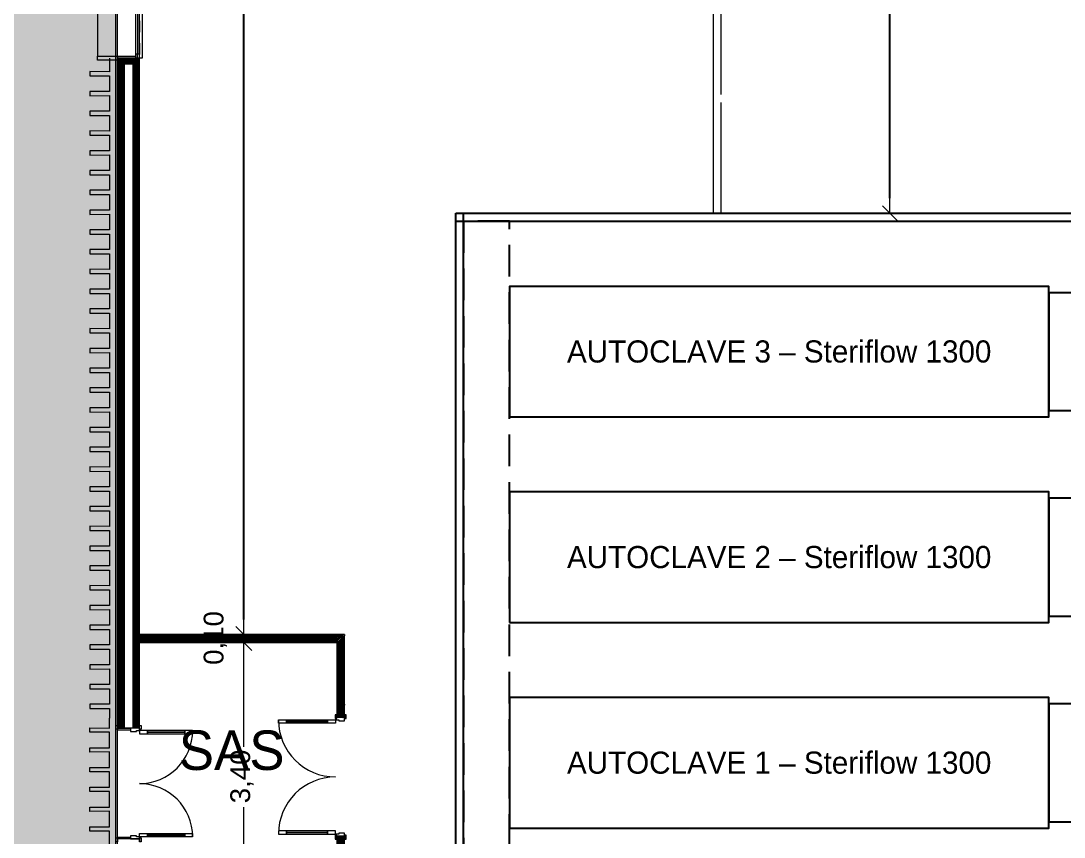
# Model space of a CAD drawing. Header units: millimetres. Extents: x 141848 to 1648660, y -821378 to -151356.
# Drawn here: x 218005 to 231203, y -205996 to -195673 of the extents above; entities that cross this region are included whole.
import ezdxf

# ---------------------------------------------------------------- set-up
doc = ezdxf.new("R2010")
doc.units = ezdxf.units.MM
doc.header["$MEASUREMENT"] = 0
for name, pattern in [('DASHED', [600, 400, -200]), ('Traits', [282.222223, 141.111112, -141.111112]), ('Wipeout_Contour', [1000, 0, -1000])]:
    doc.linetypes.add(name, pattern=pattern)
for name, color, linetype in [('Cotations - 1_100', 7, 'Continuous'), ('Equipement - Autoclaves', 6, 'Continuous'), ('Fenêtres ARCHICAD', 7, 'Continuous'), ('Hachure', 7, 'Continuous'), ('Nouveau_0', 7, 'Continuous'), ('Portes ARCHICAD', 7, 'Continuous'), ('Sols_ Dalles', 7, 'Continuous'), ('Structure - Murs extérieurs', 7, 'Continuous')]:
    doc.layers.add(name, color=color, linetype=linetype)
doc.styles.add('STYLE_GENERE_1', font='')
doc.styles.add('STYLE_GENERE_2', font='')
doc.styles.get('STYLE_GENERE_1').set_extended_font_data('Agency FB')
doc.styles.get('STYLE_GENERE_2').set_extended_font_data('Arial')
doc.dimstyles.new('STYLE_GENERE__1', dxfattribs={"dimtxt": 250, "dimasz": 190, "dimexe": 1.25, "dimexo": 0.625, "dimgap": 0, "dimtad": 1, "dimlfac": 0.001, "dimtxsty": 'STYLE_GENERE_2', "dimblk": 'ARROWHEAD_6', "dimblk1": 'ARROWHEAD_6', "dimblk2": 'ARROWHEAD_6', "dimcen": 2.5, "dimse1": 1, "dimse2": 1, "dimclrd": 7, "dimclre": 7, "dimclrt": 7, "dimazin": 3, "dimtfac": 1, "dimtmove": 0, "dimatfit": 3})
doc.dimstyles.new('STYLE_GENERE__4', dxfattribs={"dimtxt": 250, "dimasz": 190, "dimexe": 1.25, "dimexo": 0.625, "dimgap": 0, "dimtad": 1, "dimlfac": 0.001, "dimtxsty": 'STYLE_GENERE_2', "dimblk": 'ARROWHEAD_6', "dimblk1": 'ARROWHEAD_6', "dimblk2": 'ARROWHEAD_6', "dimcen": 2.5, "dimse1": 1, "dimse2": 1, "dimclrd": 7, "dimclre": 7, "dimclrt": 7, "dimazin": 3, "dimtfac": 1, "dimtmove": 0, "dimatfit": 3})
pattern_1 = [(45, (0, 175), (-55.68466, 55.68466), [0, -52.5, 0, -78.75]), (110, (175, 175), (74.000794, 26.934086), [0, -38.5, 0, -66.5])]
pattern_2 = [(45, (0, 0), (-7.0710678, 7.0710678), [])]
pattern_3 = [(45, (0, 175), (-55.68466, 55.68466), [0, -52.5, 0, -78.75]), (110, (175, 175), (74.000794, 26.934086), [0, -38.5, 0, -66.5])]
pattern_4 = [(45, (0, 0), (-7.0710678, 7.0710678), [])]

# ---------------------------------------------------------------- blocks, each defined once
blk = doc.blocks.new('Mur_119_1', base_point=(222086, -203449))
at = {"color": 254, "linetype": 'Wipeout_Contour', "lineweight": 0, "ltscale": 903557.46}
blk.add_wipeout([(222001, -203534), (222016, -203534), (222016, -203519)], dxfattribs=at).dxf.layer = 'Structure - Murs extérieurs'
at = {"color": 254, "linetype": 'Wipeout_Contour', "lineweight": 0, "ltscale": 903573.17912}
blk.add_wipeout([(222086, -203449), (222101, -203449), (222101, -203434)], dxfattribs=at).dxf.layer = 'Structure - Murs extérieurs'
at = {"layer": 'Structure - Murs extérieurs', "linetype": 'Continuous', "lineweight": 5, "true_color": 0x5f5f5f}
h = blk.add_hatch(dxfattribs=at)
h.set_pattern_fill('Enduit_0001', color=251, style=0, pattern_type=2)
h.set_pattern_definition(pattern_1)
h.paths.add_polyline_path([(222001, -203534), (222016, -203534), (222016, -203519)])
h = blk.add_hatch(dxfattribs=at)
h.set_pattern_fill('Enduit_0001', color=251, style=0, pattern_type=2)
h.set_pattern_definition(pattern_1)
h.paths.add_polyline_path([(222086, -203449), (222101, -203449), (222101, -203434)])
at = {"color": 254, "linetype": 'Wipeout_Contour', "lineweight": 0, "ltscale": 903604.163351}
blk.add_wipeout([(222016, -203519), (222086, -203519), (222086, -203449)], dxfattribs=at).dxf.layer = 'Structure - Murs extérieurs'
at = {"layer": 'Structure - Murs extérieurs', "linetype": 'Continuous', "lineweight": 5, "true_color": 0x5f5f5f}
h = blk.add_hatch(dxfattribs=at)
h.set_pattern_fill('Briques_terre_cuite__int_97', color=251, style=0, pattern_type=2)
h.set_pattern_definition(pattern_2)
h.paths.add_polyline_path([(222016, -203519), (222086, -203519), (222086, -203449)])
at = {"color": 254, "linetype": 'Wipeout_Contour', "lineweight": 0, "ltscale": 903536.328139}
blk.add_wipeout([(222001, -203534), (222016, -203519), (222001, -203519)], dxfattribs=at).dxf.layer = 'Structure - Murs extérieurs'
at = {"color": 254, "linetype": 'Wipeout_Contour', "lineweight": 0, "ltscale": 903552.048191}
blk.add_wipeout([(222086, -203449), (222101, -203434), (222086, -203434)], dxfattribs=at).dxf.layer = 'Structure - Murs extérieurs'
at = {"layer": 'Structure - Murs extérieurs', "linetype": 'Continuous', "lineweight": 5, "true_color": 0x5f5f5f}
h = blk.add_hatch(dxfattribs=at)
h.set_pattern_fill('Enduit_0001', color=251, style=0, pattern_type=2)
h.set_pattern_definition(pattern_1)
h.paths.add_polyline_path([(222001, -203534), (222016, -203519), (222001, -203519)])
h = blk.add_hatch(dxfattribs=at)
h.set_pattern_fill('Enduit_0001', color=251, style=0, pattern_type=2)
h.set_pattern_definition(pattern_1)
h.paths.add_polyline_path([(222086, -203449), (222101, -203434), (222086, -203434)])
at = {"color": 254, "linetype": 'Wipeout_Contour', "lineweight": 0, "ltscale": 1200932.911147056}
blk.add_wipeout([(222086, -203434), (219506, -203434), (219506, -203449), (222086, -203449)], dxfattribs=at).dxf.layer = 'Structure - Murs extérieurs'
at = {"color": 254, "linetype": 'Wipeout_Contour', "lineweight": 0, "ltscale": 1201038.007525593}
blk.add_wipeout([(222001, -203519), (219506, -203519), (219506, -203534), (222001, -203534)], dxfattribs=at).dxf.layer = 'Structure - Murs extérieurs'
at = {"layer": 'Structure - Murs extérieurs', "linetype": 'Continuous', "lineweight": 5, "true_color": 0x5f5f5f}
h = blk.add_hatch(dxfattribs=at)
h.set_pattern_fill('Enduit_0001', color=251, style=0, pattern_type=2)
h.set_pattern_definition(pattern_1)
h.paths.add_polyline_path([(222086, -203434), (219506, -203434), (219506, -203449), (222086, -203449)])
h = blk.add_hatch(dxfattribs=at)
h.set_pattern_fill('Enduit_0001', color=251, style=0, pattern_type=2)
h.set_pattern_definition(pattern_1)
h.paths.add_polyline_path([(222001, -203519), (219506, -203519), (219506, -203534), (222001, -203534)])
at = {"color": 254, "linetype": 'Wipeout_Contour', "lineweight": 0, "ltscale": 903505.324141}
blk.add_wipeout([(222016, -203519), (222086, -203449), (222016, -203449)], dxfattribs=at).dxf.layer = 'Structure - Murs extérieurs'
at = {"layer": 'Structure - Murs extérieurs', "linetype": 'Continuous', "lineweight": 5, "true_color": 0x5f5f5f}
h = blk.add_hatch(dxfattribs=at)
h.set_pattern_fill('Briques_terre_cuite__int_97', color=251, style=0, pattern_type=2)
h.set_pattern_definition(pattern_2)
h.paths.add_polyline_path([(222016, -203519), (222086, -203449), (222016, -203449)])
at = {"layer": 'Structure - Murs extérieurs', "color": 7, "linetype": 'Continuous', "lineweight": 5}
blk.add_line((222086, -203519), (222086, -203449), dxfattribs=at)
at = {"layer": 'Structure - Murs extérieurs', "color": 7, "linetype": 'Continuous', "lineweight": 5, "flags": 128}
blk.add_lwpolyline([(222101, -203434), (222101, -203449)], dxfattribs=at)
at = {"color": 254, "linetype": 'Wipeout_Contour', "lineweight": 0, "ltscale": 1200944.900988384}
blk.add_wipeout([(222016, -203449), (219506, -203449), (219506, -203519), (222016, -203519)], dxfattribs=at).dxf.layer = 'Structure - Murs extérieurs'
at = {"layer": 'Structure - Murs extérieurs', "linetype": 'Continuous', "lineweight": 5, "true_color": 0x5f5f5f}
h = blk.add_hatch(dxfattribs=at)
h.set_pattern_fill('Briques_terre_cuite__int_97', color=251, style=0, pattern_type=2)
h.set_pattern_definition(pattern_2)
h.paths.add_polyline_path([(222016, -203449), (219506, -203449), (219506, -203519), (222016, -203519)])
at = {"layer": 'Structure - Murs extérieurs', "color": 7, "linetype": 'Continuous', "lineweight": 5}
for p, q in [((222016, -203449), (219506, -203449)), ((219506, -203519), (222016, -203519)), ((222086, -203449), (222016, -203449)), ((222016, -203534), (222016, -203519))]:
    blk.add_line(p, q, dxfattribs=at)
at = {"layer": 'Structure - Murs extérieurs', "color": 7, "linetype": 'Continuous', "lineweight": 5, "flags": 128}
for points in [[(222101, -203434), (219506, -203434)], [(219506, -203534), (222001, -203534)]]:
    blk.add_lwpolyline(points, dxfattribs=at)
blk = doc.blocks.new('Porte double 25_6')
at = {"layer": 'Portes ARCHICAD', "color": 7, "linetype": 'Continuous', "lineweight": 5}
for p, q in [((-722, 722), (-722, 622)), ((-682, 722), (-722, 722)), ((-682, 622), (-682, 722)), ((682, 622), (682, 722)), ((682, 722), (722, 722)), ((722, 722), (722, 622)), ((-722, 622), (-682, 622)), ((-702, 622), (-702, 100)), ((722, 622), (682, 622)), ((702, 622), (702, 100)), ((-737, 4), (-787, 4)), ((-787, 4), (-787, -15)), ((-722, 0), (-750, 0)), ((-750, 0), (-750, -115)), ((-737, -15), (-737, 4)), ((-682, 100), (-722, 100)), ((-722, 100), (-722, 0)), ((-722, -40), (-722, 0)), ((-722, 0), (-682, 0)), ((-682, 0), (-682, 100)), ((682, 0), (682, 100)), ((682, 100), (722, 100)), ((722, 0), (682, 0)), ((722, 100), (722, 0)), ((750, 0), (722, 0)), ((722, 0), (722, -40)), ((787, 4), (737, 4)), ((737, 4), (737, -15)), ((750, -115), (750, 0)), ((787, -15), (787, 4)), ((-787, -15), (-737, -15)), ((-750, -15), (-787, -15)), ((-750, -15), (-787, -15)), ((-737, -115), (-787, -115)), ((-787, -115), (-787, -134)), ((-750, -115), (-787, -115)), ((-750, -115), (-787, -115)), ((-750, -30), (-750, -15)), ((-750, -30), (-750, -15)), ((-750, -100), (-750, -30)), ((-750, -100), (-750, -30)), ((-750, -115), (-750, -100)), ((-750, -115), (-750, -100)), ((-750, -115), (-710, -115)), ((-737, -134), (-737, -115)), ((-710, -40), (-722, -40)), ((-710, -115), (-710, -40)), ((722, -40), (710, -40)), ((710, -40), (710, -115)), ((710, -115), (750, -115)), ((737, -15), (787, -15)), ((787, -115), (737, -115)), ((737, -115), (737, -134)), ((750, -30), (750, -15)), ((750, -30), (750, -15)), ((750, -15), (787, -15)), ((750, -15), (787, -15)), ((750, -100), (750, -30)), ((750, -100), (750, -30)), ((750, -115), (750, -100)), ((750, -115), (750, -100)), ((750, -115), (787, -115)), ((750, -115), (787, -115)), ((787, -134), (787, -115)), ((-787, -134), (-737, -134)), ((737, -134), (787, -134))]:
    blk.add_line(p, q, dxfattribs=at)
at = {"layer": 'Portes ARCHICAD', "color": 7, "linetype": 'Continuous', "lineweight": 5, "flags": 128}
for points in [[(-722, 622), (-722, 100), (-702, 100), (-702, 622)], [(-702, 622), (-702, 100), (-682, 100), (-682, 622)], [(702, 622), (702, 100), (682, 100), (682, 622)], [(722, 622), (722, 100), (702, 100), (702, 622)]]:
    blk.add_lwpolyline(points, close=True, dxfattribs=at)
at = {"layer": 'Portes ARCHICAD', "color": 7, "linetype": 'Continuous', "lineweight": 5}
for centre, start, end in [((-722, 0), 0, 90), ((722, 0), 90, 180)]:
    blk.add_arc(centre, 722, start, end, dxfattribs=at)
blk = doc.blocks.new('Mur_121_1', base_point=(222086, -207021))
at = {"color": 254, "linetype": 'Wipeout_Contour', "lineweight": 0, "ltscale": 1206171.474469902}
blk.add_wipeout([(222086, -204485), (222101, -204485), (222101, -203449), (222086, -203449)], dxfattribs=at).dxf.layer = 'Structure - Murs extérieurs'
at = {"color": 254, "linetype": 'Wipeout_Contour', "lineweight": 0, "ltscale": 1206035.946293775}
blk.add_wipeout([(222001, -203534), (222001, -204485), (222016, -204485), (222016, -203534)], dxfattribs=at).dxf.layer = 'Structure - Murs extérieurs'
at = {"color": 254, "linetype": 'Wipeout_Contour', "lineweight": 0, "ltscale": 1212690.574585266}
blk.add_wipeout([(222001, -206936), (222016, -206936), (222016, -205985), (222001, -205985)], dxfattribs=at).dxf.layer = 'Structure - Murs extérieurs'
at = {"color": 254, "linetype": 'Wipeout_Contour', "lineweight": 0, "ltscale": 1213055.47515418}
blk.add_wipeout([(222086, -205985), (222086, -207021), (222101, -207021), (222101, -205985)], dxfattribs=at).dxf.layer = 'Structure - Murs extérieurs'
at = {"layer": 'Structure - Murs extérieurs', "linetype": 'Continuous', "lineweight": 5, "true_color": 0x5f5f5f}
h = blk.add_hatch(dxfattribs=at)
h.set_pattern_fill('Enduit_0001', color=251, style=0, pattern_type=2)
h.set_pattern_definition(pattern_1)
h.paths.add_polyline_path([(222086, -204485), (222101, -204485), (222101, -203449), (222086, -203449)])
h = blk.add_hatch(dxfattribs=at)
h.set_pattern_fill('Enduit_0001', color=251, style=0, pattern_type=2)
h.set_pattern_definition(pattern_1)
h.paths.add_polyline_path([(222001, -203534), (222001, -204485), (222016, -204485), (222016, -203534)])
h = blk.add_hatch(dxfattribs=at)
h.set_pattern_fill('Enduit_0001', color=251, style=0, pattern_type=2)
h.set_pattern_definition(pattern_1)
h.paths.add_polyline_path([(222001, -206936), (222016, -206936), (222016, -205985), (222001, -205985)])
h = blk.add_hatch(dxfattribs=at)
h.set_pattern_fill('Enduit_0001', color=251, style=0, pattern_type=2)
h.set_pattern_definition(pattern_1)
h.paths.add_polyline_path([(222086, -205985), (222086, -207021), (222101, -207021), (222101, -205985)])
at = {"color": 254, "linetype": 'Wipeout_Contour', "lineweight": 0, "ltscale": 1206140.860014736}
blk.add_wipeout([(222016, -204485), (222086, -204485), (222086, -203519), (222016, -203519)], dxfattribs=at).dxf.layer = 'Structure - Murs extérieurs'
at = {"color": 254, "linetype": 'Wipeout_Contour', "lineweight": 0, "ltscale": 1212835.525588944}
blk.add_wipeout([(222016, -205985), (222016, -206951), (222086, -206951), (222086, -205985)], dxfattribs=at).dxf.layer = 'Structure - Murs extérieurs'
at = {"layer": 'Structure - Murs extérieurs', "linetype": 'Continuous', "lineweight": 5, "true_color": 0x5f5f5f}
h = blk.add_hatch(dxfattribs=at)
h.set_pattern_fill('Briques_terre_cuite__int_97', color=251, style=0, pattern_type=2)
h.set_pattern_definition(pattern_2)
h.paths.add_polyline_path([(222016, -204485), (222086, -204485), (222086, -203519), (222016, -203519)])
h = blk.add_hatch(dxfattribs=at)
h.set_pattern_fill('Briques_terre_cuite__int_97', color=251, style=0, pattern_type=2)
h.set_pattern_definition(pattern_2)
h.paths.add_polyline_path([(222016, -205985), (222016, -206951), (222086, -206951), (222086, -205985)])
at = {"layer": 'Structure - Murs extérieurs', "color": 7, "linetype": 'Continuous', "lineweight": 5}
for p, q in [((222016, -203534), (222016, -203519)), ((222086, -203519), (222086, -203449)), ((222086, -204485), (222086, -203519)), ((222016, -203534), (222016, -204485)), ((222001, -204485), (222001, -204448)), ((222101, -204485), (222101, -204448)), ((222016, -204485), (222001, -204485)), ((222086, -204485), (222016, -204485)), ((222101, -204485), (222086, -204485)), ((222001, -205985), (222001, -206022)), ((222016, -205985), (222001, -205985)), ((222016, -205985), (222016, -206936)), ((222086, -205985), (222016, -205985)), ((222086, -206951), (222086, -205985)), ((222101, -205985), (222086, -205985)), ((222101, -205985), (222101, -206022)), ((222016, -206951), (222016, -206936)), ((222086, -207021), (222086, -206951))]:
    blk.add_line(p, q, dxfattribs=at)
at = {"layer": 'Structure - Murs extérieurs', "color": 7, "linetype": 'Continuous', "lineweight": 5, "flags": 128}
for points in [[(222101, -204485), (222101, -203449)], [(222001, -203534), (222001, -204485)], [(222001, -205985), (222001, -206936)], [(222101, -207021), (222101, -205985)]]:
    blk.add_lwpolyline(points, dxfattribs=at)
at = {"layer": 'Portes ARCHICAD', "color": 7, "linetype": 'Continuous', "lineweight": 5, "zscale": 1000, "rotation": 90}
blk.add_blockref('Porte double 25_6', (221986, -205235), dxfattribs=at)
blk = doc.blocks.new('Tôle profilée 25')
at = {"color": 7, "linetype": 'Continuous', "lineweight": 5}
for p, q in [((0, 8347.3), (0, 8176.5)), ((-250, 8177.5), (-250, 8150)), ((0, 8176.5), (-250, 8177.5)), ((-250, 8150), (-250, 8122.5)), ((-250, 8122.5), (0, 8123.5)), ((0, 8123.5), (0, 7926.5)), ((-250, 7927.5), (-250, 7900)), ((0, 7926.5), (-250, 7927.5)), ((-250, 7900), (-250, 7872.5)), ((-250, 7872.5), (0, 7873.5)), ((0, 7873.5), (0, 7676.5)), ((-250, 7677.5), (-250, 7650)), ((0, 7676.5), (-250, 7677.5)), ((-250, 7650), (-250, 7622.5)), ((-250, 7622.5), (0, 7623.5)), ((0, 7623.5), (0, 7426.5)), ((-250, 7427.5), (-250, 7400)), ((0, 7426.5), (-250, 7427.5)), ((-250, 7400), (-250, 7372.5)), ((-250, 7372.5), (0, 7373.5)), ((0, 7373.5), (0, 7176.5)), ((-250, 7177.5), (-250, 7150)), ((0, 7176.5), (-250, 7177.5)), ((-250, 7150), (-250, 7122.5)), ((-250, 7122.5), (0, 7123.5)), ((0, 7123.5), (0, 6926.5)), ((-250, 6927.5), (-250, 6900)), ((0, 6926.5), (-250, 6927.5)), ((-250, 6900), (-250, 6872.5)), ((-250, 6872.5), (0, 6873.5)), ((0, 6873.5), (0, 6676.5)), ((-250, 6677.5), (-250, 6650)), ((0, 6676.5), (-250, 6677.5)), ((-250, 6650), (-250, 6622.5)), ((-250, 6622.5), (0, 6623.5)), ((0, 6623.5), (0, 6426.5)), ((-250, 6427.5), (-250, 6400)), ((0, 6426.5), (-250, 6427.5)), ((-250, 6400), (-250, 6372.5)), ((-250, 6372.5), (0, 6373.5)), ((0, 6373.5), (0, 6176.5)), ((-250, 6177.5), (-250, 6150)), ((0, 6176.5), (-250, 6177.5)), ((-250, 6150), (-250, 6122.5)), ((-250, 6122.5), (0, 6123.5)), ((0, 6123.5), (0, 5926.5)), ((-250, 5927.5), (-250, 5900)), ((0, 5926.5), (-250, 5927.5)), ((-250, 5900), (-250, 5872.5)), ((-250, 5872.5), (0, 5873.5)), ((0, 5873.5), (0, 5676.5)), ((-250, 5677.5), (-250, 5650)), ((0, 5676.5), (-250, 5677.5)), ((-250, 5650), (-250, 5622.5)), ((-250, 5622.5), (0, 5623.5)), ((0, 5623.5), (0, 5426.5)), ((-250, 5427.5), (-250, 5400)), ((0, 5426.5), (-250, 5427.5)), ((-250, 5400), (-250, 5372.5)), ((-250, 5372.5), (0, 5373.5)), ((0, 5373.5), (0, 5176.5)), ((-250, 5177.5), (-250, 5150)), ((0, 5176.5), (-250, 5177.5)), ((-250, 5150), (-250, 5122.5)), ((-250, 5122.5), (0, 5123.5)), ((0, 5123.5), (0, 4926.5)), ((-250, 4927.5), (-250, 4900)), ((0, 4926.5), (-250, 4927.5)), ((-250, 4900), (-250, 4872.5)), ((-250, 4872.5), (0, 4873.5)), ((0, 4873.5), (0, 4676.5)), ((-250, 4677.5), (-250, 4650)), ((0, 4676.5), (-250, 4677.5)), ((-250, 4650), (-250, 4622.5)), ((-250, 4622.5), (0, 4623.5)), ((0, 4623.5), (0, 4426.5)), ((-250, 4427.5), (-250, 4400)), ((0, 4426.5), (-250, 4427.5)), ((-250, 4400), (-250, 4372.5)), ((-250, 4372.5), (0, 4373.5)), ((0, 4373.5), (0, 4176.5)), ((-250, 4177.5), (-250, 4150)), ((0, 4176.5), (-250, 4177.5)), ((-250, 4150), (-250, 4122.5)), ((-250, 4122.5), (0, 4123.5)), ((0, 4123.5), (0, 3926.5)), ((-250, 3927.5), (-250, 3900)), ((0, 3926.5), (-250, 3927.5)), ((-250, 3900), (-250, 3872.5)), ((-250, 3872.5), (0, 3873.5)), ((0, 3873.5), (0, 3676.5)), ((-250, 3677.5), (-250, 3650)), ((0, 3676.5), (-250, 3677.5)), ((-250, 3650), (-250, 3622.5)), ((-250, 3622.5), (0, 3623.5)), ((0, 3623.5), (0, 3426.5)), ((-250, 3427.5), (-250, 3400)), ((0, 3426.5), (-250, 3427.5)), ((-250, 3400), (-250, 3372.5)), ((-250, 3372.5), (0, 3373.5)), ((0, 3373.5), (0, 3176.5)), ((-250, 3177.5), (-250, 3150)), ((0, 3176.5), (-250, 3177.5)), ((-250, 3150), (-250, 3122.5)), ((-250, 3122.5), (0, 3123.5)), ((0, 3123.5), (0, 2926.5)), ((-250, 2927.5), (-250, 2900)), ((0, 2926.5), (-250, 2927.5)), ((-250, 2900), (-250, 2872.5)), ((-250, 2872.5), (0, 2873.5)), ((0, 2873.5), (0, 2676.5)), ((-250, 2677.5), (-250, 2650)), ((0, 2676.5), (-250, 2677.5)), ((-250, 2650), (-250, 2622.5)), ((-250, 2622.5), (0, 2623.5)), ((0, 2623.5), (0, 2426.5)), ((-250, 2427.5), (-250, 2400)), ((0, 2426.5), (-250, 2427.5)), ((-250, 2400), (-250, 2372.5)), ((-250, 2372.5), (0, 2373.5)), ((0, 2373.5), (0, 2176.5)), ((-250, 2177.5), (-250, 2150)), ((0, 2176.5), (-250, 2177.5)), ((-250, 2150), (-250, 2122.5)), ((-250, 2122.5), (0, 2123.5)), ((0, 2123.5), (0, 1926.5)), ((-250, 1927.5), (-250, 1900)), ((0, 1926.5), (-250, 1927.5)), ((-250, 1900), (-250, 1872.5)), ((-250, 1872.5), (0, 1873.5)), ((0, 1873.5), (0, 1676.5)), ((-250, 1677.5), (-250, 1650)), ((0, 1676.5), (-250, 1677.5)), ((-250, 1650), (-250, 1622.5)), ((-250, 1622.5), (0, 1623.5)), ((0, 1623.5), (0, 1426.5)), ((-250, 1427.5), (-250, 1400)), ((0, 1426.5), (-250, 1427.5)), ((-250, 1400), (-250, 1372.5)), ((-250, 1372.5), (0, 1373.5)), ((0, 1373.5), (0, 1176.5)), ((-250, 1177.5), (-250, 1150)), ((0, 1176.5), (-250, 1177.5)), ((-250, 1150), (-250, 1122.5)), ((-250, 1122.5), (0, 1123.5)), ((0, 1123.5), (0, 926.5)), ((-250, 927.5), (-250, 900)), ((0, 926.5), (-250, 927.5)), ((-250, 900), (-250, 872.5)), ((-250, 872.5), (0, 873.5)), ((0, 873.5), (0, 676.5)), ((-250, 677.5), (-250, 650)), ((0, 676.5), (-250, 677.5)), ((-250, 650), (-250, 622.5)), ((-250, 622.5), (0, 623.5)), ((0, 623.5), (0, 426.5)), ((-250, 427.5), (-250, 400)), ((0, 426.5), (-250, 427.5)), ((-250, 400), (-250, 372.5)), ((-250, 372.5), (0, 373.5)), ((0, 373.5), (0, 176.5)), ((-250, 177.5), (-250, 150)), ((0, 176.5), (-250, 177.5)), ((-250, 150), (-250, 122.5)), ((-250, 122.5), (0, 123.5)), ((0, 123.5), (0, 0))]:
    blk.add_line(p, q, dxfattribs=at)
blk = doc.blocks.new('Tôle profilée 25_42')
at = {"color": 7, "linetype": 'Continuous', "lineweight": 5}
for p, q in [((-250, 1652.7), (-250, 1650)), ((-250, 1650), (-250, 1622.5)), ((-250, 1622.5), (0, 1623.5)), ((0, 1623.5), (0, 1426.5)), ((-250, 1427.5), (-250, 1400)), ((0, 1426.5), (-250, 1427.5)), ((-250, 1400), (-250, 1372.5)), ((-250, 1372.5), (0, 1373.5)), ((0, 1373.5), (0, 1176.5)), ((-250, 1177.5), (-250, 1150)), ((0, 1176.5), (-250, 1177.5)), ((-250, 1150), (-250, 1122.5)), ((-250, 1122.5), (0, 1123.5)), ((0, 1123.5), (0, 926.5)), ((-250, 927.5), (-250, 900)), ((0, 926.5), (-250, 927.5)), ((-250, 900), (-250, 872.5)), ((-250, 872.5), (0, 873.5)), ((0, 873.5), (0, 676.5)), ((-250, 677.5), (-250, 650)), ((0, 676.5), (-250, 677.5)), ((-250, 650), (-250, 622.5)), ((-250, 622.5), (0, 623.5)), ((0, 623.5), (0, 426.5)), ((-250, 427.5), (-250, 400)), ((0, 426.5), (-250, 427.5)), ((-250, 400), (-250, 372.5)), ((-250, 372.5), (0, 373.5)), ((0, 373.5), (0, 176.5)), ((-250, 177.5), (-250, 150)), ((0, 176.5), (-250, 177.5)), ((-250, 150), (-250, 122.5)), ((-250, 122.5), (0, 123.5)), ((0, 123.5), (0, 0))]:
    blk.add_line(p, q, dxfattribs=at)
blk = doc.blocks.new('*D469')
at = {"layer": 'Cotations - 1_100', "color": 7, "linetype": 'Continuous', "lineweight": 5}
for p, q in [((218926, -177833), (218926, -177458)), ((219506, -177833), (219506, -177458)), ((219026, -177546), (218826, -177746)), ((218926, -177646), (219506, -177646)), ((219606, -177546), (219406, -177746))]:
    blk.add_line(p, q, dxfattribs=at)
blk = doc.blocks.new('ARROWHEAD_6')
at = {"color": 0, "linetype": 'Continuous', "lineweight": 0}
for p, q in [((0, 0), (-1, 0)), ((-0.5, -0.5), (0.5, 0.5))]:
    blk.add_line(p, q, dxfattribs=at)
blk = doc.blocks.new('*D581')
at = {"layer": 'Cotations - 1_100', "color": 7, "linetype": 'Continuous', "lineweight": 5}
for p, q in [((220926, -203634), (220726, -203434)), ((221014, -203534), (220639, -203534)), ((220826, -204853), (220826, -203534)), ((220826, -206936), (220826, -205617)), ((221014, -206936), (220639, -206936)), ((220726, -206836), (220926, -207036))]:
    blk.add_line(p, q, dxfattribs=at)
at = {"layer": 'Cotations - 1_100', "color": 7, "lineweight": 5, "char_height": 250, "attachment_point": 7, "rotation": 90, "style": 'STYLE_GENERE_2'}
for s, insert in [('\\A1;{\\pql;\\fArial|b0|i0|c0|p38;0,10}', (220614, -203817)), ('\\A1;{\\pql;\\fArial|b0|i0|c0|p38;3,40}', (220951, -205568))]:
    blk.add_mtext(s, dxfattribs=dict(at, insert=insert))
blk = doc.blocks.new('*D582')
at = {"layer": 'Cotations - 1_100', "color": 7, "linetype": 'Continuous', "lineweight": 5}
for p, q in [((220726, -203334), (220926, -203534)), ((221014, -203434), (220639, -203434)), ((220926, -203634), (220726, -203434)), ((220826, -203534), (220826, -203434)), ((221014, -203534), (220639, -203534))]:
    blk.add_line(p, q, dxfattribs=at)
blk = doc.blocks.new('Fenêtre 25_2')
at = {"layer": 'Fenêtres ARCHICAD', "color": 7, "linetype": 'Continuous', "lineweight": 5}
for p, q in [((-775, 480), (-825, 480)), ((-825, 480), (-825, 230)), ((-775, 480), (775, 480)), ((-775, 230), (-775, 480)), ((825, 480), (775, 480)), ((775, 480), (775, 230)), ((825, 230), (825, 480)), ((-825, 230), (-775, 230)), ((-825, 230), (-800, 230)), ((-825, 230), (-800, 230)), ((-775, 230), (-800, 230)), ((-800, 230), (-800, 0)), ((-800, 215), (-800, 230)), ((-800, 215), (-800, 230)), ((-800, 145), (-800, 215)), ((-800, 145), (-800, 215)), ((-800, 145), (-800, 215)), ((-800, 145), (-800, 215)), ((-775, 0), (-775, 230)), ((800, 230), (775, 230)), ((775, 230), (775, 0)), ((775, 230), (825, 230)), ((800, 0), (800, 230)), ((800, 215), (800, 230)), ((800, 215), (800, 230)), ((800, 230), (825, 230)), ((800, 230), (825, 230)), ((800, 145), (800, 215)), ((800, 145), (800, 215)), ((800, 145), (800, 215)), ((800, 145), (800, 215)), ((-800, 0), (-775, 0)), ((775, 0), (800, 0)), ((-800, -20), (800, -20)), ((-800, -50), (-800, -83)), ((-800, -83), (800, -83)), ((800, -83), (800, -50))]:
    blk.add_line(p, q, dxfattribs=at)
at = {"layer": 'Fenêtres ARCHICAD', "color": 7, "linetype": 'Traits', "lineweight": 5}
blk.add_line((-800, -50), (800, -50), dxfattribs=at)
at = {"color": 254, "linetype": 'Wipeout_Contour', "lineweight": 0, "ltscale": 3003.33026}
blk.add_wipeout([(-750, 0), (-750, -50), (750, -50), (750, 0)], dxfattribs=at).dxf.layer = 'Fenêtres ARCHICAD'
at = {"layer": 'Fenêtres ARCHICAD', "color": 7, "linetype": 'Continuous', "lineweight": 5}
for p, q in [((-800, 35), (-800, 145)), ((-800, 35), (-800, 145)), ((-800, 35), (-800, 145)), ((-800, 35), (-800, 145)), ((800, 35), (800, 145)), ((800, 35), (800, 145)), ((800, 35), (800, 145)), ((800, 35), (800, 145)), ((-800, 0), (-800, 35)), ((-800, 0), (-800, 35)), ((-800, 0), (-750, 0)), ((-800, -35), (-800, 0)), ((-800, -35), (-800, 0)), ((-750, 0), (-750, -50)), ((-750, 0), (750, 0)), ((750, -50), (750, 0)), ((750, 0), (800, 0)), ((800, 0), (800, 35)), ((800, 0), (800, 35)), ((800, -35), (800, 0)), ((800, -35), (800, 0)), ((-800, -50), (-800, -35)), ((-800, -50), (-800, -35)), ((-750, -50), (-800, -50)), ((-750, -25), (750, -25)), ((750, -50), (-750, -50)), ((800, -50), (750, -50)), ((800, -50), (800, -35)), ((800, -50), (800, -35))]:
    blk.add_line(p, q, dxfattribs=at)
blk = doc.blocks.new('Porte double 25')
at = {"layer": 'Portes ARCHICAD', "color": 7, "linetype": 'Continuous', "lineweight": 5}
for p, q in [((-672, 672), (-672, 572)), ((-632, 672), (-672, 672)), ((-632, 572), (-632, 672)), ((632, 572), (632, 672)), ((632, 672), (672, 672)), ((672, 672), (672, 572)), ((-672, 572), (-632, 572)), ((-652, 572), (-652, 100)), ((672, 572), (632, 572)), ((652, 572), (652, 100)), ((-737, 0), (-737, 19)), ((-737, 19), (-687, 19)), ((-687, 0), (-737, 0)), ((-700, 0), (-737, 0)), ((-700, 0), (-737, 0)), ((-672, 0), (-700, 0)), ((-700, 0), (-700, -115)), ((-700, 0), (-700, -15)), ((-700, 0), (-700, -15)), ((-687, 19), (-687, 0)), ((-632, 100), (-672, 100)), ((-672, 100), (-672, 0)), ((-672, -40), (-672, 0)), ((-672, 0), (-632, 0)), ((-632, 0), (-632, 100)), ((632, 0), (632, 100)), ((632, 100), (672, 100)), ((672, 0), (632, 0)), ((672, 100), (672, 0)), ((700, 0), (672, 0)), ((672, 0), (672, -40)), ((687, 19), (737, 19)), ((687, 0), (687, 19)), ((737, 0), (687, 0)), ((700, -115), (700, 0)), ((700, 0), (700, -15)), ((700, 0), (700, -15)), ((700, 0), (737, 0)), ((700, 0), (737, 0)), ((737, 19), (737, 0)), ((-700, -15), (-700, -85)), ((-700, -15), (-700, -85)), ((-700, -85), (-700, -115)), ((-700, -85), (-700, -115)), ((-700, -280), (-700, -115)), ((-700, -115), (-675, -115)), ((-700, -115), (-660, -115)), ((-700, -115), (-700, -195)), ((-700, -115), (-700, -195)), ((-675, -115), (-675, -280)), ((-660, -40), (-672, -40)), ((-660, -115), (-660, -40)), ((672, -40), (660, -40)), ((660, -40), (660, -115)), ((660, -115), (700, -115)), ((675, -280), (675, -115)), ((675, -115), (700, -115)), ((700, -15), (700, -85)), ((700, -15), (700, -85)), ((700, -85), (700, -115)), ((700, -85), (700, -115)), ((700, -115), (700, -280)), ((700, -115), (700, -195)), ((700, -115), (700, -195)), ((-700, -195), (-700, -265)), ((-700, -195), (-700, -265)), ((700, -195), (700, -265)), ((700, -195), (700, -265)), ((-737, -299), (-737, -280)), ((-737, -280), (-687, -280)), ((-700, -280), (-737, -280)), ((-700, -280), (-737, -280)), ((-687, -299), (-737, -299)), ((-700, -265), (-700, -280)), ((-700, -265), (-700, -280)), ((-675, -280), (-700, -280)), ((-687, -280), (-687, -299)), ((700, -280), (675, -280)), ((687, -280), (737, -280)), ((687, -299), (687, -280)), ((737, -299), (687, -299)), ((700, -265), (700, -280)), ((700, -265), (700, -280)), ((700, -280), (737, -280)), ((700, -280), (737, -280)), ((737, -280), (737, -299))]:
    blk.add_line(p, q, dxfattribs=at)
at = {"layer": 'Portes ARCHICAD', "color": 7, "linetype": 'Continuous', "lineweight": 5, "flags": 128}
for points in [[(-672, 572), (-672, 100), (-652, 100), (-652, 572)], [(-652, 572), (-652, 100), (-632, 100), (-632, 572)], [(652, 572), (652, 100), (632, 100), (632, 572)], [(672, 572), (672, 100), (652, 100), (652, 572)]]:
    blk.add_lwpolyline(points, close=True, dxfattribs=at)
at = {"layer": 'Portes ARCHICAD', "color": 7, "linetype": 'Continuous', "lineweight": 5}
for centre, start, end in [((-672, 0), 0, 90), ((672, 0), 90, 180)]:
    blk.add_arc(centre, 672, start, end, dxfattribs=at)
blk = doc.blocks.new('*D1152')
at = {"color": 7}
for p, q in [((219696, -177072), (231101, -177072)), ((232351, -177072), (243756, -177072))]:
    blk.add_line(p, q, dxfattribs=at)
at = {"layer": 'Defpoints'}
for p in [(219506, -177072), (219506, -207204), (243946, -207202)]:
    blk.add_point(p, dxfattribs=at)
at = {"layer": 'Cotations - 1_100', "color": 7, "xscale": 190, "yscale": 190, "rotation": 180}
blk.add_blockref('ARROWHEAD_6', (219506, -177072), dxfattribs=at)
at = {"layer": 'Cotations - 1_100', "color": 7, "xscale": 190, "yscale": 190}
blk.add_blockref('ARROWHEAD_6', (243946, -177072), dxfattribs=at)
at = {"layer": 'Cotations - 1_100', "color": 7, "insert": (231726, -176947), "char_height": 250, "attachment_point": 5, "style": 'STYLE_GENERE_2'}
blk.add_mtext('\\A1;{\\pql;\\fArial|b0|i0|c0|p38;24,44}', dxfattribs=at)
blk = doc.blocks.new('*D1187')
at = {"color": 7}
for p, q in [((220826, -187932), (220826, -173870)), ((220826, -203244), (220826, -189182))]:
    blk.add_line(p, q, dxfattribs=at)
at = {"layer": 'Defpoints'}
for p in [(219506, -173680), (220803, -203434), (220826, -203434)]:
    blk.add_point(p, dxfattribs=at)
at = {"layer": 'Cotations - 1_100', "color": 7, "xscale": 190, "yscale": 190}
for p, rotation in [((220826, -173680), 90), ((220826, -203434), 270)]:
    blk.add_blockref('ARROWHEAD_6', p, dxfattribs=dict(at, rotation=rotation))
at = {"layer": 'Cotations - 1_100', "color": 7, "insert": (220826, -188557), "char_height": 250, "attachment_point": 5, "rotation": 90, "style": 'STYLE_GENERE_2'}
blk.add_mtext('\\A1;{\\pql;\\fArial|b0|i0|c0|p38;29,75}', dxfattribs=at)
blk = doc.blocks.new('*D1230')
at = {"color": 7}
for p, q in [((229000, -191231), (229000, -185796)), ((229000, -197916), (229000, -192481))]:
    blk.add_line(p, q, dxfattribs=at)
at = {"layer": 'Defpoints'}
for p in [(229000, -185606), (229000, -198106), (229000, -198106)]:
    blk.add_point(p, dxfattribs=at)
at = {"layer": 'Cotations - 1_100', "color": 7, "xscale": 190, "yscale": 190}
for p, rotation in [((229000, -185606), 90), ((229000, -198106), 270)]:
    blk.add_blockref('ARROWHEAD_6', p, dxfattribs=dict(at, rotation=rotation))
at = {"layer": 'Cotations - 1_100', "color": 7, "insert": (228875, -191856), "char_height": 250, "attachment_point": 5, "rotation": 90, "style": 'STYLE_GENERE_2'}
blk.add_mtext('\\A1;{\\pql;\\fArial|b0|i0|c0|p38;12,50}', dxfattribs=at)

msp = doc.modelspace()

# ---------------------------------------------------------------- hatches: boundary and pattern name
at = {"layer": 'Sols_ Dalles', "linetype": 'Continuous', "lineweight": 0, "true_color": 0x2e271c}
msp.add_hatch(color=250, dxfattribs=at).paths.add_polyline_path([(161503.433, -171995.57), (161503.433, -230015.57), (161503.433, -260810.571), (196775.042, -260810.571), (196775.042, -260795.571), (196775.042, -258649.982), (196775.042, -258010.558), (196775.042, -222495.57), (186955.542, -222495.57), (186955.542, -218295.57), (196754.55, -218295.57), (196754.55, -204495.57), (193355.542, -204495.57), (193355.542, -195161.535), (195576.034, -195161.535), (195576.034, -189810.571), (217805.542, -189810.571), (217805.542, -253395.57), (217805.542, -253415.571), (219205.542, -253415.571), (219205.542, -253395.57), (219205.542, -188410.571), (191955.542, -188410.571), (191955.542, -190035.076), (194140.476, -190023.061), (194160.967, -193749.52), (191976.034, -193761.535), (191955.542, -200380.57), (191955.542, -205895.57), (195354.55, -205895.57), (195354.55, -216895.57), (185555.542, -216895.57), (185555.542, -223895.57), (195354.55, -223895.57), (195354.55, -258649.982), (195354.55, -259410.571), (163990.222, -259410.571), (162860.681, -259410.571), (162860.681, -231415.57), (162860.681, -173395.57), (244226.034, -173395.57), (244226.034, -248005.571), (245626.034, -248005.571), (246426.034, -248005.571), (246426.034, -251817.03), (245610.045, -251817.03), (244211.034, -251817.03), (244211.034, -253395.571), (246426.034, -253395.571), (247826.034, -253395.571), (247826.034, -248005.571), (247826.034, -246605.571), (245626.034, -246605.571), (245626.034, -171995.57)])

# ---------------------------------------------------------------- linework, layer by layer
at = {"layer": 'Equipement - Autoclaves', "linetype": 'DASHED'}
msp.add_lwpolyline([(223606, -206706), (224186, -206706), (224186, -198206), (223606, -198206)], close=True, dxfattribs=at)
at = {"layer": 'Equipement - Autoclaves'}
for points in [[(224186, -200681), (231011, -200681), (231011, -199031), (224186, -199031)], [(231011, -200601), (231411, -200601), (231411, -199111), (231011, -199111)], [(224186, -203281), (231011, -203281), (231011, -201631), (224186, -201631)], [(231011, -203201), (231411, -203201), (231411, -201711), (231011, -201711)], [(224186, -205881), (231011, -205881), (231011, -204231), (224186, -204231)], [(231011, -205801), (231411, -205801), (231411, -204311), (231011, -204311)]]:
    msp.add_lwpolyline(points, close=True, dxfattribs=at)
at = {"layer": 'Sols_ Dalles', "color": 250, "linetype": 'Continuous', "lineweight": 5, "true_color": 0x1f1f1f}
msp.add_lwpolyline([(219205.542, -253395.57), (219205.542, -188410.571), (191955.542, -188410.571), (191955.542, -200380.57), (191955.542, -205895.57), (195354.55, -205895.57), (195354.55, -216895.57), (185555.542, -216895.57), (185555.542, -223895.57), (195354.55, -223895.57), (195354.55, -258649.982)], dxfattribs=at)
at = {"layer": 'Structure - Murs extérieurs', "color": 7, "linetype": 'Continuous', "lineweight": 5}
for points in [[(226766.034, -198106), (226766.034, -185605.571)], [(226866.034, -198106), (226866.034, -196705.571)]]:
    msp.add_lwpolyline(points, dxfattribs=at)
at = {"layer": 'Structure - Murs extérieurs', "color": 7, "linetype": 'Continuous', "lineweight": 5, "flags": 128}
msp.add_lwpolyline([(226866.034, -196605.686), (226866.034, -185605.571)], dxfattribs=at)
at = {"layer": 'Structure - Murs extérieurs'}
for points in [[(223506, -198106), (232861, -198106)], [(223506, -198206), (223506, -198106)], [(223506, -206806), (223506, -198106)], [(223506, -198106), (223606, -198106)], [(223606, -206806), (223606, -198106)], [(223506, -198206), (232861, -198206)]]:
    msp.add_lwpolyline(points, dxfattribs=at)

# ---------------------------------------------------------------- block references
at = {"color": 7, "linetype": 'Continuous', "lineweight": 5, "zscale": 1000}
msp.add_blockref('Tôle profilée 25', (219126.034, -204492.548), dxfattribs=at)
at = {"color": 7, "linetype": 'Continuous', "lineweight": 5, "xscale": -1, "zscale": 1000, "rotation": 180}
msp.add_blockref('Tôle profilée 25_42', (219126.034, -204492.548), dxfattribs=at)

# ---------------------------------------------------------------- texts
at = {"layer": 'Equipement - Autoclaves', "char_height": 280, "attachment_point": 5, "style": 'STYLE_GENERE_1'}
for s, insert in [('\\A1;{\\pqc;AUTOCLAVE 3 – Steriflow 1300}', (227598.5, -199856)), ('\\A1;{\\pqc;AUTOCLAVE 2 – Steriflow 1300}', (227598.5, -202456)), ('\\A1;{\\pqc;AUTOCLAVE 1 – Steriflow 1300}', (227598.5, -205056))]:
    msp.add_mtext(s, dxfattribs=dict(at, insert=insert))

# ---------------------------------------------------------------- dimensions: what is measured, and where the dimension line sits
at = {"layer": 'Cotations - 1_100'}
dim = msp.add_linear_dim(base=(229000, -198106), p1=(229000, -198106), p2=(229000, -185606), angle=90, dimstyle='STYLE_GENERE__1', override={"dimzin": 0}, dxfattribs=at)
dim.commit()
dim.dimension.update_dxf_attribs({"geometry": '*D1230', "text_midpoint": (228875, -191856)})

# ---------------------------------------------------------------- next in the draw order: block references
at = {"layer": 'Structure - Murs extérieurs', "color": 211, "lineweight": 5, "true_color": 0xfe55ff}
msp.add_blockref('Mur_119_1', (222085.805, -203449.13), dxfattribs=at)

# ---------------------------------------------------------------- next in the draw order: block references
msp.add_blockref('Mur_121_1', (222085.805, -207020.754), dxfattribs=at)

# ---------------------------------------------------------------- next in the draw order: dimensions: what is measured, and where the dimension line sits
at = {"layer": 'Cotations - 1_100', "color": 7, "linetype": 'Continuous', "lineweight": 5}
dim = msp.add_linear_dim(base=(219505.542, -177645.562), p1=(218925.542, -180905.403), p2=(219505.542, -213397.85), dimstyle='STYLE_GENERE__1', dxfattribs=at)
dim.commit()
dim.dimension.update_dxf_attribs({"geometry": '*D469', "text_midpoint": (218485.103, -177470.562), "dimtype": 160})
for base, p1, p2, picture, middle in [((220826.354, -203534.13), (220753.174, -206935.754), (220753.174, -203534.13), '*D581', (220826.354, -205242.808)), ((220826.354, -203434.13), (220753.174, -203534.13), (220803.174, -203434.13), '*D582', (220488.854, -203491.996))]:
    dim = msp.add_linear_dim(base=base, p1=p1, p2=p2, angle=90, dimstyle='STYLE_GENERE__4', dxfattribs=at)
    dim.commit()
    dim.dimension.update_dxf_attribs({"geometry": picture, "text_midpoint": middle, "dimtype": 160, "text_rotation": 90})

# ---------------------------------------------------------------- next in the draw order: linework, layer by layer
at = {"layer": 'Nouveau_0', "color": 7, "linetype": 'Continuous', "lineweight": 5}
msp.add_lwpolyline([(244226.034, -173395.57), (244226.034, -253395.57), (219226.034, -253395.57), (219226.034, -173395.57)], close=True, dxfattribs=at)

# ---------------------------------------------------------------- next in the draw order: texts
at = {"layer": 'Hachure', "color": 250, "linetype": 'Continuous', "lineweight": 5, "true_color": 0x1f1f1f, "insert": (220671.269, -204899.991), "char_height": 500, "attachment_point": 5, "style": 'STYLE_GENERE_1'}
msp.add_mtext('\\A1;{\\pqc;\\fAgency FB|b0|i0|c0|p34;SAS}', dxfattribs=at)

# ---------------------------------------------------------------- next in the draw order: wipeouts: each hides what was drawn before it
at = {"color": 254, "linetype": 'Wipeout_Contour', "lineweight": 0, "ltscale": 1188114.518365704}
msp.add_wipeout([(219240.542, -196145.234), (219225.542, -196145.234), (219225.542, -204619.512), (219240.542, -204619.512)], dxfattribs=at)
at = {"color": 254, "linetype": 'Wipeout_Contour', "lineweight": 0, "ltscale": 1188897.178254922}
msp.add_wipeout([(219505.542, -196145.234), (219490.542, -196145.234), (219490.542, -204619.512), (219505.542, -204619.512)], dxfattribs=at)

# ---------------------------------------------------------------- next in the draw order: hatches: boundary and pattern name
at = {"linetype": 'Continuous', "lineweight": 5, "true_color": 0x5f5f5f}
h = msp.add_hatch(dxfattribs=at)
h.set_pattern_fill('Enduit_0001', color=251, style=0, pattern_type=2)
h.set_pattern_definition(pattern_3)
h.paths.add_polyline_path([(219240.542, -196145.234), (219225.542, -196145.234), (219225.542, -204619.512), (219240.542, -204619.512)])
h = msp.add_hatch(dxfattribs=at)
h.set_pattern_fill('Enduit_0001', color=251, style=0, pattern_type=2)
h.set_pattern_definition(pattern_3)
h.paths.add_polyline_path([(219505.542, -196145.234), (219490.542, -196145.234), (219490.542, -204619.512), (219505.542, -204619.512)])

# ---------------------------------------------------------------- next in the draw order: wipeouts: each hides what was drawn before it
at = {"color": 254, "linetype": 'Wipeout_Contour', "lineweight": 0, "ltscale": 1188286.688871694}
msp.add_wipeout([(219310.542, -196215.234), (219240.542, -196145.234), (219240.542, -204619.512), (219310.542, -204619.512)], dxfattribs=at)

# ---------------------------------------------------------------- next in the draw order: hatches: boundary and pattern name
at = {"linetype": 'Continuous', "lineweight": 5, "true_color": 0x5f5f5f}
h = msp.add_hatch(dxfattribs=at)
h.set_pattern_fill('Briques_terre_cuite__int_97', color=251, style=0, pattern_type=2)
h.set_pattern_definition(pattern_4)
h.paths.add_polyline_path([(219310.542, -196215.234), (219240.542, -196145.234), (219240.542, -204619.512), (219310.542, -204619.512)])

# ---------------------------------------------------------------- next in the draw order: linework, layer by layer
at = {"color": 7, "linetype": 'Continuous', "lineweight": 5}
for p, q in [((219225.542, -204619.512), (219225.542, -204582.512)), ((219240.542, -204619.512), (219225.542, -204619.512))]:
    msp.add_line(p, q, dxfattribs=at)

# ---------------------------------------------------------------- next in the draw order: wipeouts: each hides what was drawn before it
at = {"color": 254, "linetype": 'Wipeout_Contour', "lineweight": 0, "ltscale": 1188599.130067194}
msp.add_wipeout([(219310.542, -196215.234), (219310.542, -204619.512), (219420.542, -204619.512), (219420.542, -196215.234)], dxfattribs=at)

# ---------------------------------------------------------------- next in the draw order: linework, layer by layer
at = {"color": 7, "linetype": 'Continuous', "lineweight": 5}
msp.add_line((219310.542, -204619.512), (219240.542, -204619.512), dxfattribs=at)

# ---------------------------------------------------------------- next in the draw order: wipeouts: each hides what was drawn before it
at = {"color": 254, "linetype": 'Wipeout_Contour', "lineweight": 0, "ltscale": 1188771.632341283}
msp.add_wipeout([(219490.542, -196145.234), (219420.542, -196145.234), (219420.542, -204619.512), (219490.542, -204619.512)], dxfattribs=at)

# ---------------------------------------------------------------- next in the draw order: hatches: boundary and pattern name
at = {"linetype": 'Continuous', "lineweight": 5, "true_color": 0x5f5f5f}
h = msp.add_hatch(dxfattribs=at)
h.set_pattern_fill('Briques_terre_cuite__int_97', color=251, style=0, pattern_type=2)
h.set_pattern_definition(pattern_4)
h.paths.add_polyline_path([(219490.542, -196145.234), (219420.542, -196145.234), (219420.542, -204619.512), (219490.542, -204619.512)])

# ---------------------------------------------------------------- next in the draw order: linework, layer by layer
at = {"color": 7, "linetype": 'Continuous', "lineweight": 5}
for p, q in [((219490.542, -204619.512), (219490.542, -196145.234)), ((219505.542, -196145.234), (219490.542, -196145.234)), ((219505.542, -204619.512), (219505.542, -204582.512)), ((219390.542, -204619.512), (219310.542, -204619.512)), ((219420.542, -204619.512), (219390.542, -204619.512)), ((219490.542, -204619.512), (219420.542, -204619.512)), ((219505.542, -204619.512), (219490.542, -204619.512))]:
    msp.add_line(p, q, dxfattribs=at)
at = {"color": 7, "linetype": 'Continuous', "lineweight": 5, "flags": 128}
msp.add_lwpolyline([(219505.542, -204619.512), (219505.542, -196145.234)], dxfattribs=at)

# ---------------------------------------------------------------- next in the draw order: block references
at = {"layer": 'Portes ARCHICAD', "color": 7, "linetype": 'Continuous', "lineweight": 5, "zscale": 1000, "rotation": 270}
msp.add_blockref('Porte double 25', (219505.542, -205319.512), dxfattribs=at)

# ---------------------------------------------------------------- next in the draw order: wipeouts: each hides what was drawn before it
at = {"color": 254, "linetype": 'Wipeout_Contour', "lineweight": 0, "ltscale": 1177116.530949376}
msp.add_wipeout([(219310.542, -196215.234), (219420.542, -196215.234), (219420.542, -196145.234), (219240.542, -196145.234)], dxfattribs=at)

# ---------------------------------------------------------------- next in the draw order: hatches: boundary and pattern name
at = {"linetype": 'Continuous', "lineweight": 5, "true_color": 0x5f5f5f}
h = msp.add_hatch(dxfattribs=at)
h.set_pattern_fill('Briques_terre_cuite__int_97', color=251, style=0, pattern_type=2)
h.set_pattern_definition(pattern_4)
h.paths.add_polyline_path([(219310.542, -196215.234), (219420.542, -196215.234), (219420.542, -196145.234), (219240.542, -196145.234)])

# ---------------------------------------------------------------- next in the draw order: linework, layer by layer
at = {"color": 7, "linetype": 'Continuous', "lineweight": 5}
for p, q in [((219225.542, -196145.234), (219225.542, -196170.234)), ((219240.542, -196145.234), (219225.542, -196145.234)), ((219240.542, -196145.234), (219240.542, -204619.512)), ((219310.542, -196145.234), (219240.542, -196145.234)), ((219310.542, -196145.234), (219240.542, -196145.234)), ((219420.542, -196145.234), (219310.542, -196145.234)), ((219420.542, -196145.234), (219310.542, -196145.234)), ((219310.542, -196215.234), (219310.542, -204619.512)), ((219310.542, -196215.234), (219420.542, -196215.234)), ((219455.542, -196145.234), (219420.542, -196145.234)), ((219420.542, -196215.234), (219420.542, -204619.512)), ((219490.542, -196145.234), (219455.542, -196145.234))]:
    msp.add_line(p, q, dxfattribs=at)
at = {"color": 7, "linetype": 'Continuous', "lineweight": 5, "flags": 128}
msp.add_lwpolyline([(219225.542, -196145.234), (219225.542, -204619.512)], dxfattribs=at)

# ---------------------------------------------------------------- next in the draw order: block references
at = {"layer": 'Fenêtres ARCHICAD', "color": 7, "linetype": 'Continuous', "lineweight": 5, "xscale": -1, "zscale": 1000, "rotation": 90}
msp.add_blockref('Fenêtre 25_2', (219455.542, -195345.234), dxfattribs=at)

# ---------------------------------------------------------------- next in the draw order: dimensions: what is measured, and where the dimension line sits
at = {"layer": 'Cotations - 1_100', "color": 7, "linetype": 'Continuous', "lineweight": 5}
dim = msp.add_linear_dim(base=(220826.354, -203434.13), p1=(220803.174, -203434.13), p2=(219505.542, -173679.532), angle=90, dimstyle='STYLE_GENERE__4', override={"dimzin": 0}, dxfattribs=at)
dim.commit()
dim.dimension.update_dxf_attribs({"geometry": '*D1187', "text_midpoint": (220826.354, -188556.831)})
dim = msp.add_linear_dim(base=(219505.542, -177071.511), p1=(219505.542, -207204.46), p2=(243946.034, -207202.207), dimstyle='STYLE_GENERE__1', override={"dimzin": 0}, dxfattribs=at)
dim.commit()
dim.dimension.update_dxf_attribs({"geometry": '*D1152', "text_midpoint": (231725.788, -176946.511)})

doc.saveas('drawing.dxf')
